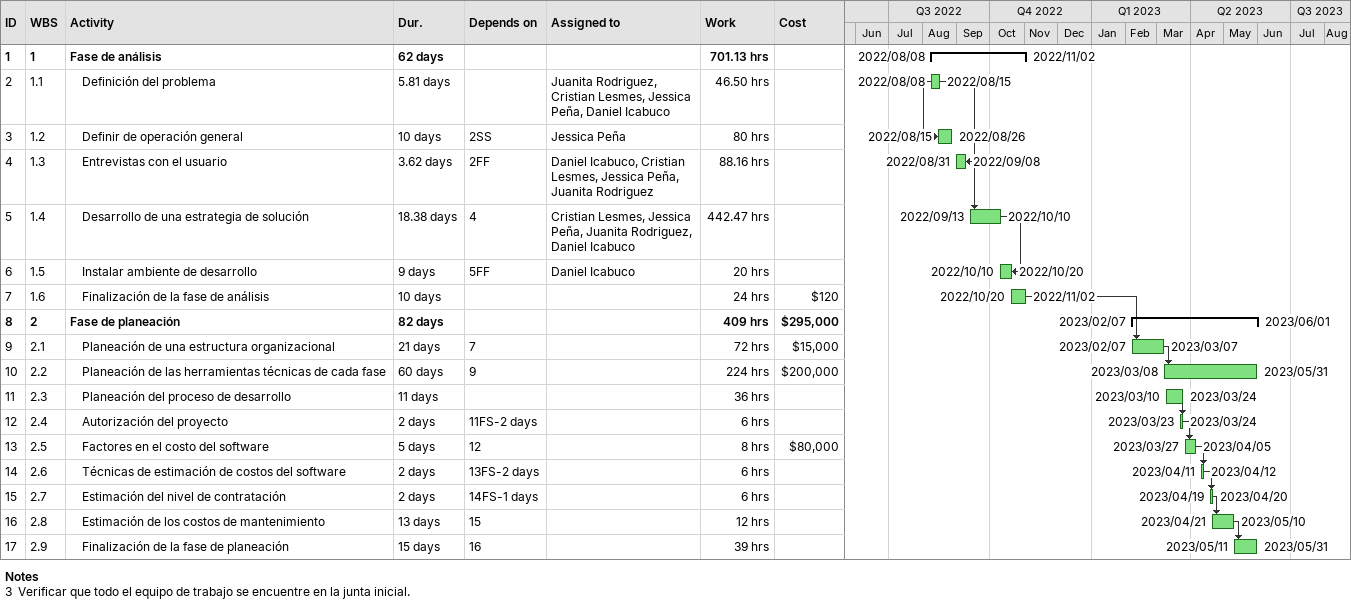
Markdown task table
| ID | WBS | Task | Duration | Start | Finish | Predecessors | Resources | Work (h) | Cost ($) |
|---|---|---|---|---|---|---|---|---|---|
| 1 | 1 | **Fase de análisis** | 62d | 2022-08-08 | 2022-11-02 |  |  | 701.13 |  |
| 2 | 1.1 | Definición del problema | 5.81d | 2022-08-08 | 2022-08-15 |  | Juanita Rodriguez, Cristian Lesmes, Jessica Peña, Daniel Icabuco | 46.50 |  |
| 3 | 1.2 | Definir de operación general | 10d | 2022-08-15 | 2022-08-26 | 2SS | Jessica Peña | 80 |  |
| 4 | 1.3 | Entrevistas con el usuario | 3.62d | 2022-08-31 | 2022-09-08 | 2FF | Daniel Icabuco, Cristian Lesmes, Jessica Peña, Juanita Rodriguez | 88.16 |  |
| 5 | 1.4 | Desarrollo de una estrategia de solución | 18.38d | 2022-09-13 | 2022-10-10 | 4 | Cristian Lesmes, Jessica Peña, Juanita Rodriguez, Daniel Icabuco | 442.47 |  |
| 6 | 1.5 | Instalar ambiente de desarrollo | 9d | 2022-10-10 | 2022-10-20 | 5FF | Daniel Icabuco | 20 |  |
| 7 | 1.6 | Finalización de la fase de análisis | 10d | 2022-10-20 | 2022-11-02 |  |  | 24 | 120 |
| 8 | 2 | **Fase de planeación** | 82d | 2023-02-07 | 2023-06-01 |  |  | 409 | 295000 |
| 9 | 2.1 | Planeación de una estructura organizacional | 21d | 2023-02-07 | 2023-03-07 | 7 |  | 72 | 15000 |
| 10 | 2.2 | Planeación de las herramientas técnicas de cada fase | 60d | 2023-03-08 | 2023-05-31 | 9 |  | 224 | 200000 |
| 11 | 2.3 | Planeación del proceso de desarrollo | 11d | 2023-03-10 | 2023-03-24 |  |  | 36 |  |
| 12 | 2.4 | Autorización del proyecto | 2d | 2023-03-23 | 2023-03-24 | 11FS-2d |  | 6 |  |
| 13 | 2.5 | Factores en el costo del software | 5d | 2023-03-27 | 2023-04-05 | 12 |  | 8 | 80000 |
| 14 | 2.6 | Técnicas de estimación de costos del software | 2d | 2023-04-11 | 2023-04-12 | 13FS-2d |  | 6 |  |
| 15 | 2.7 | Estimación del nivel de contratación | 2d | 2023-04-19 | 2023-04-20 | 14FS-1d |  | 6 |  |
| 16 | 2.8 | Estimación de los costos de mantenimiento | 13d | 2023-04-21 | 2023-05-10 | 15 |  | 12 |  |
| 17 | 2.9 | Finalización de la fase de planeación | 15d | 2023-05-11 | 2023-05-31 | 16 |  | 39 |  |

Notes
- 3: Verificar que todo el equipo de trabajo se encuentre en la junta inicial.
